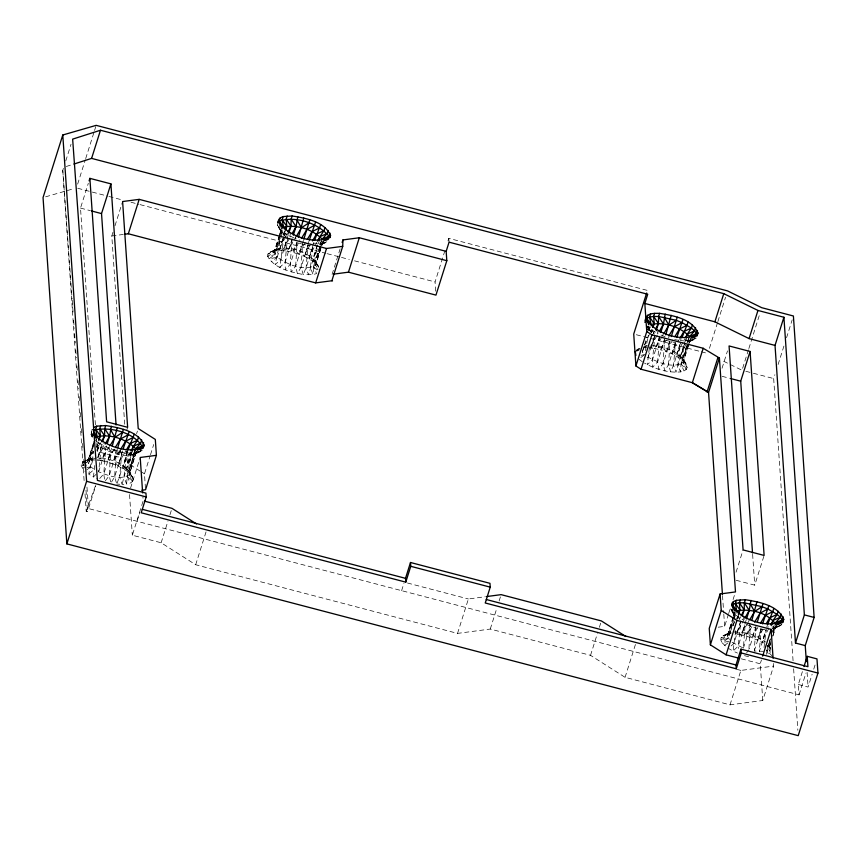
<?xml version="1.0" encoding="UTF-8"?>
<svg xmlns="http://www.w3.org/2000/svg" width="861" height="861" viewBox="0 0 861 861"><rect width="100%" height="100%" fill="white"/><g stroke="black" fill="none" stroke-linecap="round" stroke-linejoin="round"><path stroke-width="0.65" stroke-dasharray="4.3 3.23" d="M127.611 449.646L126.632 452.778L123.93 477.166L122.101 484.42L116.762 484.065M748.952 648.537L750.308 626.238L748.898 623.267M305.838 244.901L302.577 244.212L301.092 267.254L303.201 274.498L313.07 274.551L316.557 273.594L313.598 266.77L317.279 245.697L308.539 274.853L306.107 267.76L308.001 245.353L310.509 245.611M763.567 651.336L754.29 650.991L755.775 627.949L745.185 624.085L738.275 645.987L738.372 648.505M132.949 450.002L130.84 455.265L127.159 476.337L126.632 484.119L122.101 484.42L119.668 477.328L121.562 454.92L120.777 451.777L121.756 448.646M320.12 246.085L313.598 266.77L313.07 274.551L310.38 267.599L313.017 245.859L306.107 267.76L303.201 274.498C290.415 271.99 274.519 268.546 267.642 256.352L267.836 254.07C282.849 241.672 309.637 250.002 318.527 266.458M665.639 340.213L675.433 342.732L673.55 365.139L675.971 372.232L684.71 343.076L681.029 364.149L680.513 371.92C667.985 373.028 655.329 369.175 644.48 363.073M766.527 654.392L767.711 645.233M732.108 642.252L743.409 648.139L745.185 624.085M92.31 436.828L91.062 434.622L92.235 429.219L91.062 434.622L92.278 437.227L93.257 434.105M649.345 348.156L647.321 364.72L652.52 359.629L659.429 337.727L657.643 361.781L658.73 369.283L663.11 363.482L670.009 341.58L668.534 364.633L670.644 371.877L673.55 365.139L680.448 343.238L677.811 364.978L680.513 371.92L683.989 370.973L686.239 369.423L687.132 367.367C682.741 351.127 663.357 345.509 648.344 345.509M141.193 450.777L130.84 455.265L123.93 477.166L126.632 484.119L130.119 483.161L132.368 481.611L133.251 479.555L128.827 470.644L136.598 451.056L129.118 474.906C119.84 480.535 107.883 475.358 98.638 471.817L101.103 447.462L98.563 442.877L94.818 440.036M764.03 647.494L766.204 629.595L759.305 651.497L761.199 629.09L755.775 627.949L749.253 648.624M94.742 465.5L93.44 476.908L97.831 478.888M96.916 450.045L98.563 442.877C111.101 449.722 127.514 456.782 141.484 450.841M283.904 236.614L279.89 267.34L285.088 262.25L291.987 240.348L290.211 264.402L291.298 271.915L295.678 266.114L302.577 244.212M735.649 630.65L733.077 651.077L737.468 653.058M96.045 474.357L93.44 476.908L88.705 474.174L93.688 451.358M308.001 245.353L301.092 267.254L297.357 273.497L295.678 266.114L297.12 242.501L290.211 264.402L285.368 269.827L285.088 262.25L287.542 237.905L280.643 259.807L275.143 264.607L281.364 235.365M645.352 350.739L648.301 335.306M733.324 625.527L734.304 620.383M137.48 449.7L136.501 452.821L134.058 454.436L129.118 474.906L132.368 481.611L127.159 476.337L134.058 454.436L139.062 450.97M320.195 246.149L315.567 265.339L317.731 269.816M770.606 641.402L768.755 649.076L770.38 652.434M772.769 632.448L773.695 628.605L779.797 625.387M279.717 235.57L274.95 254.684L268.858 258.957L277.177 257.224C287.682 264.521 303.287 271.527 315.567 265.339L323.036 241.5L321.584 245.17M280.029 234.3L280.987 230.468L279.577 227.175M640.767 357.616L644.62 354.592L642.381 352.063L643.328 348.242M647.784 330.398L648.99 325.899L647.838 329.559M733.54 616.756L728.137 638.421L722.045 642.693L726.469 646.912M93.817 445.255L87.639 461.937L90.739 466.791L94.193 469.363L88.705 474.174L86.832 472.743M136.598 451.056L129.118 474.906L133.251 479.555C129.354 464.176 111.672 458.891 97.659 457.568L104.568 445.18M280.255 235.699L274.078 252.37L277.177 257.224L271.398 261.755M323.036 241.5L315.567 265.339L319.7 269.999M688.714 344.551L682.999 362.718C672.064 368.723 658.256 362.406 648.075 357.175L645.33 359.575M689.015 342.538L690.468 338.868L689.112 343.302M733.174 617.283L727.276 636.107L720.829 640.078L728.137 638.421L736.715 610.836L727.276 636.107L730.376 640.961L722.045 642.693L720.829 640.078L721.023 637.807L722.605 635.999L729.805 632.738L736.209 618.381M770.509 643.393L768.755 649.076L766.796 650.507L768.27 653.919M124.716 424.236L111.801 235.968L112.995 232.136M114.997 225.765L122.606 201.539M93.537 443.114L87.639 461.937L94.161 441.252L88.5 464.251L93.623 447.612M279.588 234.805L274.078 252.37L267.642 256.352L274.95 254.684L283.14 228.316M279.986 233.546L281.558 228.531L279.642 234.612M647.816 329.666L648.99 325.899M733.572 616.035L734.745 612.268L733.604 615.916M84.109 480.589L62.778 170.413L63.434 168.326M65.78 160.889L71.032 144.25M77.651 184.103L85.304 159.834M85.702 158.564L94.161 131.744M94.559 130.463L95.775 126.632M95.41 424.785L80.514 208.082L88.317 183.307M95.926 440.315L97.078 436.667L95.679 440.348M96.852 446.784L98.767 440.703M86.886 469.815L90.739 466.791L93.806 457.051M96.873 447.322L97.648 444.889C109.358 453.306 126.384 459.516 139.977 451.874L140.967 448.742M120.615 449.614L118.269 457.051L97.25 451.53L99.984 442.866M98.046 456.352L102.265 442.974M98.036 457.202L101.103 447.462L103.309 445.621L104.299 442.489M106.516 445.912L102.674 458.074L100.489 460.646L95.98 460.097M98.638 471.817L105.548 449.916L108.798 448.097L109.777 444.976M85.024 493.956L86.218 511.337L87.542 511.692L95.797 485.518M114.287 449.13L108.099 459.225L100.489 460.646L106.484 461.948L108.099 459.225L111.553 448.269M116.407 482.86L114.653 476.822L116.138 453.769L114.717 450.195L115.708 447.063M117.397 448.764L112.511 463.799L106.484 461.948M126.868 429.8L127.643 427.325M122.52 450.916L118.258 466.092L127.676 471.537L132.745 477.102L129.688 472.958M127.74 450.927L123.134 465.532L123.403 468.728L118.689 463.078L126.029 450.497M140.192 471.118L127.363 462.96L130.98 451.487M136.608 433.643L137.416 431.092M131.582 452.294L126.589 468.115L127.676 471.537L123.134 465.532L130.452 451.896M134.962 451.175L128.827 470.644L130.85 474.379L126.589 468.115L134.596 451.164M130.56 488.069L139.805 458.752M145.466 488.413L144.465 473.841L150.094 455.996M150.492 454.716L153.71 444.524M773.436 663.465L773.619 666.091L762.771 700.499L730.031 704.847L625.075 677.327L590.528 655.339L490.264 629.057L457.535 633.395L195.684 564.741L161.136 542.764L132.336 535.208L143.184 500.79L142.915 496.851M137.06 521.282L139.783 512.661M161.136 542.764L167.97 521.088M169.972 514.717L171.985 508.345M286.681 237.259L281.848 232.793L277.511 225.065L278.49 221.934M277.511 225.065L281.848 232.793L278.716 227.67L279.707 224.538M279.448 235.344L274.078 252.37L267.836 254.07L276.618 249.001L280.88 239.433M285.217 231.135L279.847 248.172L276.338 250.368L269.407 252.262L274.648 250.433M277.177 257.224L283.7 236.538M288.327 234.622L284.108 248.011L281.299 250.4L276.338 250.368L284.108 248.011L289.748 237.873M290.738 232.922L289.748 236.054L290.867 238.206M292.191 238.777L289.124 248.517L286.939 251.078L281.299 250.4L289.124 248.517L295.969 236.979M296.227 235.408L295.237 238.54L299.972 240.208M298.67 242.931L294.548 249.658L286.939 251.078L292.923 252.381L296.841 242.361M195.684 564.741L206.532 530.322M303.459 240.413L298.961 254.232L292.923 252.381M308.97 241.349L304.708 256.535L314.125 261.97L318.548 266.63M313.791 242.587L309.573 255.965L309.852 259.161L305.128 253.521L309.809 245.514M317.257 245.159L313.038 258.548L314.125 261.97L309.573 255.965L316.891 242.328M319.388 240.445L318.409 243.566L316.245 244.492M319.872 246.483L315.277 261.077L318.505 267.793M320.26 245.267L322.175 239.186L319.894 244.018M323.93 240.133L322.94 243.265L320.507 244.868L326.427 242.307L322.94 243.265L313.07 243.211M332.088 274.347L340.127 248.851M435.688 291.169L435.053 281.956L445.567 248.614M448 240.919L448.807 238.346L647.472 290.437M401.624 590.646L403.949 583.263M457.535 633.395L468.384 598.976L485.41 596.727M490.264 629.057L496.7 608.662M499.111 601.01L501.124 594.639M642.381 352.063L647.117 336.64M649.043 330.559L650.184 326.9M651.497 332.163L652.261 329.731M650.033 331.011L651.519 332.701L653.434 327.567M649.668 346.972L651.54 345.379L654.995 334.434M648.075 357.175L654.984 335.273L652.52 359.629L652.799 367.195L657.643 361.781L664.552 339.88L663.11 363.482L664.789 370.876L668.534 364.633L675.433 342.732M665.036 336.748L657.191 333.433L658.17 330.301M659.623 336.156L656.556 345.885L654.371 348.447L648.731 347.769M662.669 335.908L663.659 332.776M666.102 340.299L661.98 347.037L654.371 348.447L660.365 349.749L661.98 347.037L665.435 336.081M668.599 337.996L669.589 334.875M669.74 341.44L666.392 351.6L660.365 349.749M674.863 343.593L672.14 353.903L681.557 359.349L686.615 364.913L682.708 358.456L687.304 343.851M681.159 338.502L680.502 340.59L690.371 340.633L693.858 339.686L694.849 336.554M679.695 344.82L677.015 353.344L677.284 356.529L672.57 350.89L679.243 339.449M685.84 338.89L680.47 355.916L681.557 359.349L677.015 353.344L683.107 341.978M685.84 340.945L686.83 337.813M687.691 342.635L689.607 336.554L680.47 355.916L684.721 362.19L682.708 358.456L688.531 343.765M681.029 364.149L687.552 343.464L682.999 362.718L686.239 369.423L681.029 364.149L683.989 370.973M590.528 655.339L597.362 633.674M599.364 627.303L601.376 620.932M690.468 338.868L682.999 362.718L687.132 367.367L683.569 360.77M691.361 337.512L690.371 340.633L687.939 342.248L693.858 339.686M709.432 348.361L717.482 322.821M717.88 321.551L725.532 297.282M722.035 368.239L727.502 350.901M625.075 677.327L635.924 642.909M748.446 349.835L742.01 370.273L720.786 359.844M748.855 348.565L760.123 312.812M793.067 660.753L773.673 378.571L774.878 374.739M778.096 364.526L784.543 344.099M786.556 337.706L792.195 319.829M736.058 572.21L743.086 549.921M718.225 627.195L724.639 626.345L728.255 614.872M728.654 613.602L730.666 607.22M733.077 599.579L734.681 594.477M732.302 609.814L735.046 616.519L731.915 611.407L732.894 608.275M733.217 617.133L727.276 636.107L721.023 637.807L729.805 632.738L722.605 635.999L727.846 634.17M735.445 611.073L734.455 614.205L736.715 618.09M737.253 618.521L738.017 616.089M737.285 619.059L739.19 613.925M740.751 620.792L737.296 631.737L735.423 633.33M743.936 616.659L742.946 619.791L734.455 614.205L730.698 608.792L734.185 614.205M736.187 580.292L754.742 585.157L764.116 555.431M746.153 620.081L742.311 632.243L740.126 634.815L734.498 634.126C745.109 629.929 756.582 635.666 765.364 641.639M748.424 622.266L749.414 619.145M751.857 626.668L747.735 633.395L740.126 634.815L746.121 636.118L750.039 626.098M743.409 648.139L750.308 626.238M730.031 704.847L740.88 670.428L773.619 666.091M756.27 625.366L752.148 637.969L746.121 636.118M761.006 628.734L757.895 640.272L763.04 642.898L762.771 639.701L765.838 629.972M754.29 650.991L761.199 629.09L764.955 629.466M762.771 700.499L760.241 663.788L761.447 659.967M770.509 649.334L768.464 644.814L770.38 638.733M772.683 631.436L775.374 622.912M770.24 639.551L766.796 650.507L771.994 655.791M772.93 631.038L773.695 628.605L778.452 626.367M770.67 642.995L768.755 649.076L770.412 650.938M772.78 636.182L775.847 626.453M772.737 628.455L776.127 627.002L777.117 623.87M779.614 626.044L781.863 624.494L773.695 628.605L779.614 626.044L780.604 622.912M86.972 487.143L88.532 508.56L799.051 694.859L798.341 684.495L802.775 670.418M799.051 694.859L805.918 673.098M798.341 684.495L808.092 687.046L812.127 674.249M813.742 669.126L815.765 662.733M772.887 635.902L776.235 625.237L772.834 633.804M86.218 511.337L95.614 485.346M280.718 234.461L283.054 228.326M648.624 330.613L650.023 326.932M321.099 246.397L315.277 261.077L317.289 264.811L313.038 258.548L317.601 248.861M767.312 645.707L770.487 648.548L768.464 644.814L770.401 639.917M117.247 482.946L126.578 455.426L131.959 453.134M88.209 460L90.179 458.558L93.375 451.39M283.011 234.644L284.614 231.06M644.588 345.175L649.915 333.218M650.453 332.012L651.519 329.623M278.716 227.67L284.087 235.322L285.013 233.32L281.267 230.468L277.909 225.926M772.511 628.971L774.222 625.334M96.927 450.766L101.038 442.64M285.723 236.56L279.847 248.172L272.302 251.003L276.618 249.001M286.304 235.397L287.488 233.073M653.155 333.928L654.328 331.603M739.502 619.134L740.675 616.81M683.72 340.838L684.936 338.567M768.862 628.336L762.771 639.701L765.042 642.704M651.54 345.379L658.439 332.992M744.195 619.35L737.296 631.737L735.079 632.415M762.997 629.24L758.326 637.258L763.04 642.898M109.53 446.547L102.674 458.074L97.465 459.333M662.034 336.662L656.556 345.885L650.033 347.457M747.789 623.02L742.311 632.243L733.034 631.909L725.489 634.74L729.525 634.105L732.151 632.458M111.532 482.02L114.653 476.822L121.562 454.92L126.632 452.778M120.249 449.959L113.566 460.936L118.258 466.092L112.511 463.799L108.099 459.225M305.354 242.587L300.005 251.369L304.708 256.535L298.961 254.232L294.548 249.658M672.785 339.966L667.436 348.737L672.14 353.903L666.392 351.6L661.98 347.037M757.874 627.421L753.192 635.106L757.895 640.272L752.148 637.969L747.735 633.395M746.681 652.746L748.866 649.84M92.665 435.644L91.255 432.351L92.837 430.543M86.574 460.194L82.968 461.83L81.386 463.638L81.203 465.909L84.959 471.322M635.267 351.449L639.249 348.544M99.736 478.479L103.772 473.97L110.671 452.068L108.798 448.097M731.086 645.933L733.83 643.533L740.74 621.631L738.275 645.987L733.077 651.077L728.341 648.344M724.596 645.492L729.407 641.714M86.477 465.672L82.408 468.524L85.982 467.781M324.5 242.092L320.507 244.868L328.676 240.768M692.944 338.782L687.939 342.248L696.108 338.136L686.981 342.097M87.768 459.656L93.397 457.74L89.888 459.935L85.852 460.57M646.256 347.758L643.77 347.747L647.278 345.541L645.126 346.1M86.563 462.594L81.203 465.909L86.068 464.811M85.939 461.205L81.386 463.638L86.391 462.282M636.397 350.847L642.091 347.801M134.058 454.436L142.226 450.325M86.939 460.065L90.179 458.558M114.717 450.195L110.671 452.068L109.229 475.67L110.628 481.837M639.734 348.382L636.849 349.631L638.937 348.899M319.549 244.728L325.566 242.102M120.777 451.777L116.138 453.769L109.229 475.67L104.859 481.482L103.772 473.97L105.548 449.916L103.309 445.621M87.112 460.097L93.397 457.74M643.501 346.961L647.278 345.541M82.968 461.83L86.111 460.732M66.297 166.474L72.625 164.451M96.55 457.912L89.888 459.935L94.861 459.957M643.77 347.747L645.987 347.069M45.622 196.825L73.874 188.667M636.516 351.105L639.013 350.427M87.165 467.534L90.739 466.791M641.047 355.335L644.62 354.592M111.801 235.968L123.241 234.45M776.127 627.002L766.258 626.948M674.647 339.589L678.167 340.192M77.748 188.268L107.625 196.104M108.927 196.448L123.22 200.193M131.012 202.238L138.815 204.283M140.106 204.627L325.91 253.338M327.212 253.683L340.203 257.084M341.505 257.428L349.297 259.473M354.495 260.829L435.053 281.956M636.322 334.725L700.015 351.428M701.317 351.772L707.817 353.473M745.809 371.274L752.137 372.931M753.407 373.265L773.673 378.571M80.514 208.082L90.405 210.676M722.164 376.322L729.59 378.27M744.496 655.652L749.328 656.921M741.267 658.816L760.241 663.788M407.457 583.005L468.384 598.976M736.994 669.406L740.88 670.428M299.305 243.189L301.49 243.867M294.139 238.045L285.013 233.32L286.282 235.613M646.148 325.038L648.699 327.847L657.191 333.433M141.258 471.796L144.465 473.841M638.83 359.134L642.575 361.975M313.598 266.77L318.807 272.054M769.325 647.128L770.853 649.205M316.138 263.401L319.183 267.545M647.687 327.223L651.519 332.701L648.699 327.847M731.915 611.407L735.746 616.874M768.356 645.416L770.487 648.548M91.255 432.351L92.536 434.267M91.062 434.622L92.461 436.785M646.783 326.061L649.28 330.161L648.419 327.847M768.464 644.814L770.423 648.042M281.267 230.468L284.087 235.322M648.042 327.955L649.28 330.161M730.698 608.792L735.046 616.519M652.444 330.689L654.349 334.133M738.2 617.057L739.47 619.35M127.159 476.337L130.119 483.161M62.778 170.413L72.098 298.896M72.195 300.231L73.174 313.619M73.659 320.303L74.24 328.332M74.627 333.691L75.305 343.055M75.79 349.749L76.371 357.778M76.963 365.807L77.447 372.501M78.028 380.53L78.609 388.559M79.19 396.587L79.675 403.282M80.353 412.656L80.751 418.005M81.526 428.713L81.817 432.728M82.591 443.437L82.882 447.451M83.754 459.494L83.947 462.174M85.992 490.275L87.542 511.692M807.091 672.344L808.092 687.046M793.627 668.782L797.856 730.289M752.622 554.29L754.742 585.157M722.519 595.597L723.714 612.978M723.81 614.313L724.639 626.345M448.807 238.346L449.065 242.167M129.537 494.515L132.336 535.208M117.817 450.357L118.269 457.051M96.421 439.497L96.604 442.167M96.701 443.512L97.25 451.53M126.545 450.938L127.363 462.96"/><path stroke-width="1.29" d="M93.795 430.123C110.057 426.346 135.403 432.405 143.12 448.269L144.11 445.148C138.266 431.038 119.356 427.756 105.709 425.549L104.719 428.67L104.568 435.666L102.653 441.758M329.892 237.668L330.549 235.58C324.705 221.471 305.795 218.188 292.148 215.982L291.169 219.114L291.007 226.109L288.704 233.406M697.324 335.037L697.98 332.949C692.136 318.85 673.227 315.567 659.591 313.35L658.6 316.482L658.45 323.478L656.147 330.775M777.322 624.763L782.757 622.438L783.736 619.317C777.892 605.208 758.982 601.925 745.346 599.719L744.356 602.84L744.205 609.836L742.29 615.927M124.511 234.278L128.332 233.772L315.675 282.892L331.872 280.751L342.732 246.332L342.936 239.928L359.306 237.754L446.816 260.7L435.957 295.119L348.457 272.173L333.347 274.175M635.267 351.449L635.881 355.464M644.943 322.434L646.116 317.031C649.076 312.812 655.038 313.372 659.591 313.35M111.338 426.227L109.584 436.172L107.281 443.48M297.788 216.66L296.023 226.615L293.343 235.128M665.219 314.039L663.454 323.984L660.774 332.507M750.975 600.397L749.221 610.352L746.53 618.865M112.317 445.837L117.333 427.53M298.38 237.496L303.782 217.962M665.811 334.864L671.214 315.341M751.954 620.006L756.97 601.699M123.371 429.381L117.785 447.548M309.809 219.813L303.836 239.197M677.241 317.192L671.279 336.576M763.007 603.55L757.411 621.717M806.348 661.646L805.25 645.599L814.129 617.445L793.401 315.998L761.737 307.7L727.545 290.9L96.174 125.351L62.778 134.994L43.05 197.567L66.857 543.883L798.222 735.649L817.95 673.065L816.971 658.891L807.22 656.33L803.991 666.575M73.885 164.053L91.6 158.392L100.479 130.237L723.767 293.655L757.96 310.455L783.908 317.257L804.368 614.883L795.489 643.049L805.25 645.599M89.103 180.832L89.878 178.356L110.908 183.867L127.643 427.325L106.624 421.815L89.878 178.356M116.063 424.947L101.533 213.593L110.908 183.867M128.332 233.772L139.181 199.365L326.523 248.485L342.732 246.332M95.119 438.098L97.078 436.667L95.722 429.284L96.701 426.152L105.709 425.549M98.767 440.703L100.306 435.838L99.758 428.649L100.737 425.517M66.857 543.883L86.595 481.31L62.778 134.994M123.295 448.484L129.107 431.684M128.117 449.711L134.262 434.31M131.959 451.078L133.498 446.213L137.545 440.251L138.535 437.119M134.962 451.175L135.737 448.742L140.709 443.092L141.699 439.96M137.599 450.185L142.603 445.815L143.593 442.683M139.181 199.365L122.606 201.539L138.223 428.541L155.314 439.422L156.411 455.329L145.563 489.737L141.817 490.232M100.479 130.237L72.647 139.127L97.411 480.395L145.939 493.127L146.198 496.937L141.204 512.779L405.768 582.144L410.762 566.312L410.503 562.491L489.963 583.327L490.232 587.148L485.238 602.98L736.252 668.803L741.246 652.961L740.977 649.14L807.93 666.694L807.22 656.33M278.351 220.707L277.694 222.784L279.276 220.976L280.266 217.844L283.151 216.585L292.148 215.982M281.558 228.531L283.527 227.1L282.16 219.716L283.151 216.585M285.594 229.919L286.745 226.271L286.196 219.081L287.187 215.96M309.347 240.133L315.556 222.116M314.566 240.154L320.701 224.743M318.785 240.294L319.937 236.646L323.984 230.683L324.974 227.552M324.037 240.628L329.053 236.248C317.569 222.934 296.238 215.928 279.276 220.976L283.527 227.1C297.013 224.334 312.608 229.317 322.175 239.186L327.158 233.525L328.138 230.404M330.032 233.127L329.053 236.248L322.175 239.186M315.675 282.892L326.523 248.485M342.129 242.479L342.936 239.928M348.457 272.173L359.306 237.754M446.816 260.7L446.17 251.358L449.065 242.167L647.73 294.258L644.835 303.449L646.772 331.56L635.913 365.979L641.058 369.24L692.352 382.693L708.549 392.433L722.433 594.262M405.768 582.144L405.509 578.334L410.503 562.491M646.665 293.009L633.728 334.046L635.913 365.979M645.459 319.119L646.116 317.031M645.126 320.163L646.708 318.344L647.698 315.223M697.464 330.495L696.484 333.627L689.607 336.554C680.05 326.685 664.444 321.713 650.959 324.468L649.592 317.096L650.582 313.964M653.025 327.298L654.177 323.639L653.628 316.461L654.618 313.329M641.058 369.24L651.906 334.832L646.772 331.56M676.789 337.512L682.988 319.485M681.998 337.523L688.133 322.122M686.228 337.673L687.369 334.025L691.426 328.063L692.405 324.931M689.607 336.554L694.59 330.904L695.58 327.772M703.2 348.274L692.352 382.693L708.549 392.433L719.409 358.015L703.2 348.274L651.906 334.832M795.489 643.049L775.029 345.412L749.081 338.61L714.888 321.81L723.767 293.655M707.032 392.035L717.88 357.616M749.081 338.61L757.96 310.455M752.525 552.956L740.718 381.186L750.092 351.46L729.063 345.95L743.086 549.921L764.116 555.431L750.092 351.46M775.029 345.412L783.908 317.257M719.409 358.015L735.488 591.927L720.097 593.972L709.249 628.379L710.379 644.835L726.092 654.834L738.738 658.148M710.379 644.835L721.227 610.417L720.097 593.972M745.346 599.719L736.338 600.321L733.454 601.581L732.463 604.713L734.368 611.009M776.235 625.237C768.776 612.784 750.415 608.361 736.715 610.836L735.359 603.453L736.338 600.321M738.404 614.872L739.943 610.008L739.395 602.818L740.374 599.687M726.092 654.834L736.941 620.415L721.227 610.417M736.252 668.803L735.983 664.983L740.977 649.14M762.545 623.87L768.744 605.853M767.377 625.097L773.899 608.479M771.596 625.247L773.135 620.383L777.182 614.42L778.161 611.288M762.652 656.136L771.101 629.369L736.941 620.415M783.23 616.853L782.24 619.985L775.374 622.912L780.346 617.262L781.336 614.13M144.11 445.148L143.217 447.203C126.858 454.317 105.645 445.869 93.257 434.105M330.549 235.58L329.655 237.636C312.92 244.513 288.865 236.581 278.49 221.934L278.684 219.663L280.266 217.844M697.98 332.949L697.087 335.015C680.351 341.882 656.297 333.95 645.922 319.302M783.736 619.317L782.853 621.373C766.107 628.239 742.064 620.318 731.689 605.67L731.872 603.389L733.454 601.581M98.703 439.422L100.306 435.838L95.722 429.284M285.152 229.855L286.745 226.271L282.16 219.716M652.584 327.234L654.177 323.639L649.592 317.096L646.708 318.344L648.613 324.64M738.34 613.592L739.943 610.008L735.359 603.453L732.463 604.713L736.715 610.836M134.596 451.164L135.737 448.742L142.603 445.815M101.63 441.478L104.568 435.666L99.758 428.649M288.069 231.91L291.007 226.109L286.196 219.081M655.501 329.289L658.45 323.478L653.628 316.461L649.592 317.096M741.267 615.647L744.205 609.836L739.395 602.818L735.359 603.453M131.055 450.755L133.498 446.213L140.709 443.092M317.505 241.188L319.937 236.646L327.158 233.525M685.55 337.426L687.369 334.025L694.59 330.904L696.484 333.627L697.001 336.081M770.692 624.925L773.135 620.383L780.346 617.262L782.24 619.985L782.757 622.438M105.193 444.061L109.584 436.172L104.719 428.67M292.266 233.374L296.023 226.615L291.169 219.114M659.063 331.872L663.454 323.984L658.6 316.482L653.628 316.461M744.83 618.23L749.221 610.352L744.356 602.84L739.395 602.818M126.696 449.356L130.043 443.63L137.545 440.251M312.478 240.929L316.482 234.063L323.984 230.683M679.91 338.308L683.914 331.442L691.426 328.063L694.59 330.904M766.333 623.525L769.669 617.8L777.182 614.42L780.346 617.262M110.208 445.395L115.008 437.323L122.38 432.513M296.658 235.828L301.447 227.756L308.819 222.945M664.089 333.207L668.879 325.135L676.262 320.314L681.998 322.617L691.426 328.063M749.845 619.565L754.645 611.493L762.017 606.682L767.764 608.975L777.182 614.42M120.917 448.861L125.598 441.187L133.272 437.442M307.355 239.293L312.037 231.62L319.711 227.874M674.787 336.673L679.469 328.988L687.153 325.243M760.554 623.03L765.225 615.357L772.909 611.611M115.654 446.881L120.465 439.035L128.128 434.805M301.415 238.443L306.914 229.467L314.566 225.248M668.846 335.812L674.346 326.836L681.998 322.617M754.602 622.18L760.102 613.204L767.764 608.975M691.48 337.996L696.484 333.627M777.235 624.354L782.24 619.985M93.817 427.411L96.701 426.152M325.21 240.563L328.471 239.175M139.859 449.668L142.033 448.742M692.653 337.942L695.914 336.543M156.411 455.329L140.203 457.471L142.646 492.912M486.713 596.544L501.124 594.639L601.376 620.932L625.893 636.527M658.6 316.482L676.262 320.314M744.356 602.84L762.017 606.682M135.737 448.742C126.169 438.873 110.563 433.901 97.078 436.667L93.537 431.555M91.6 158.392L446.17 251.358M644.835 303.449L714.888 321.81M91.643 210.999L101.533 213.593M730.828 378.592L740.718 381.186M331.872 280.751L332.54 280.923M804.368 614.883L814.129 617.445M86.595 481.31L146.198 496.937M410.762 566.312L490.232 587.148M741.246 652.961L817.95 673.065M144.433 501.124L171.985 508.345L196.502 523.94M142.237 509.303L405.509 578.334M486.271 599.504L735.983 664.983M646.708 318.344L650.959 324.468M664.229 317.16L668.879 325.135M749.996 603.529L754.645 611.493M296.797 219.792L301.447 227.756M110.359 429.359L115.008 437.323M279.276 220.976L281.181 227.272M93.591 433.061L94.732 436.839M771.101 629.369L773.081 658.224"/></g></svg>
